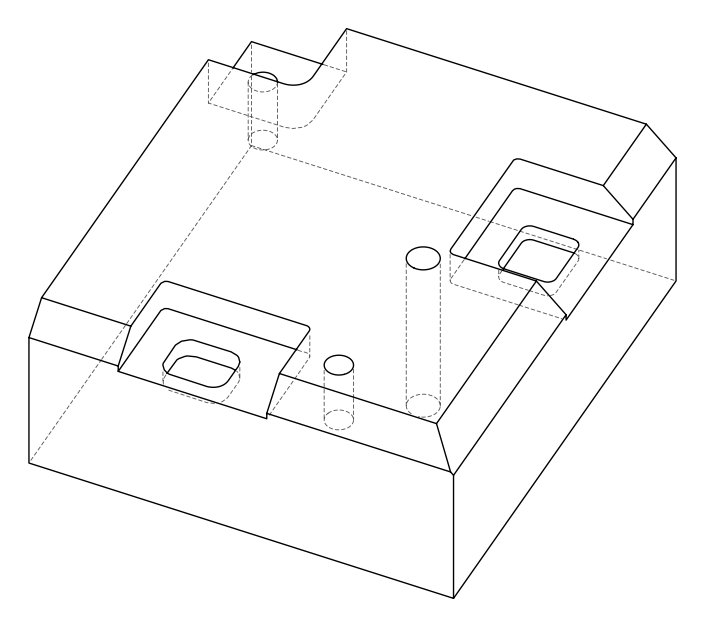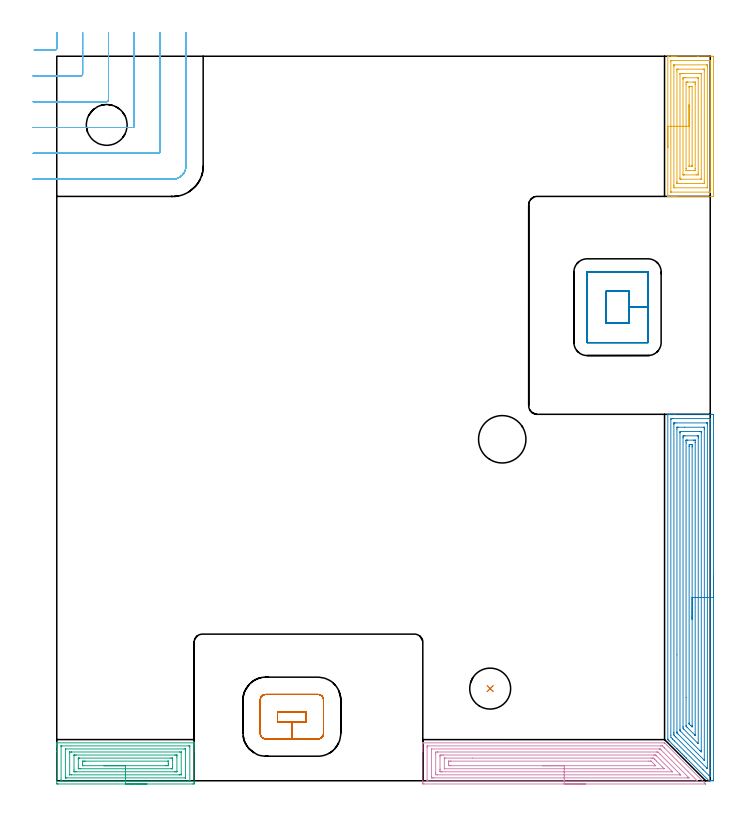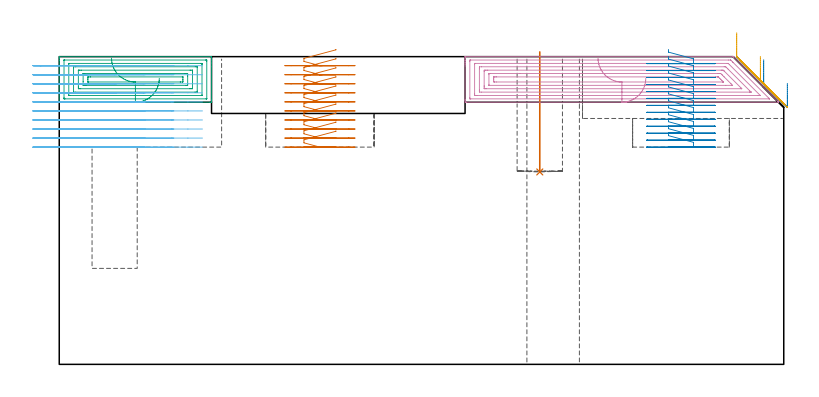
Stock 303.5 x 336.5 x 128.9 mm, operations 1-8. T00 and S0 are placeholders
(PLAN: 16 operations, 10 tool changes, 231.7 min)
(1 INDEXABLE_INSERT_DRILL_BLIND_HOLE_FROM_SOLID | STEP1POCKET | NXT0302_009 | 0.2 min | 13616 mm3)
(2 AREA_MILL | FG_CHAMFER_SURFACE | UGT0205_001 | 10.66 min | 39990 mm3)
(3 AREA_MILL_1 | FG_CHAMFER_SURFACE_1 | UGT0205_001 | 3.92 min | 13057 mm3)
(4 AREA_MILL_2 | FG_CHAMFER_SURFACE_2 | UGT0205_001 | 7.19 min | 23127 mm3)
(5 AREA_MILL_3 | FG_CHAMFER_SURFACE_3 | UGT0205_001 | 4.47 min | 16425 mm3)
(6 MILL_CORNER_NOTCH_RECTANGULAR | CORNER_NOTCH_RECTANGULAR | NXT0201_012 | Follow Part, ap 4, ae 75% | 10.83 min | 166176 mm3)
(7 MILL_RECTANGULAR_POCKET | POCKET_RECTANGULAR_STRAIGHT | NXT0201_012 | Follow Part, ap 4, ae 75% | 3.89 min | 59495 mm3)
(8 MILL_RECTANGULAR_POCKET_1 | POCKET_RECTANGULAR_STRAIGHT_1 | NXT0201_011 | Follow Part, ap 3, ae 75% | 5.99 min | 67729 mm3)
(9 MILL_SLOT | SLOT_PARTIAL_RECTANGULAR | NXT0201_008 | Follow Part, ap 1.5, ae 75% | 82.94 min | 131774 mm3)
(10 MILL_SLOT_1 | SLOT_PARTIAL_RECTANGULAR_1 | NXT0201_008 | Follow Part, ap 1.5, ae 75% | 99.26 min | 170928 mm3)
(11 MILL_BLIND_HOLE_FROM_SOLID_MATERIAL | STEP1POCKET_1 | NXT0201_012 | Spiral | 0.62 min | 14261 mm3)
(12 SPOT_DRILL | STEP1HOLE | NXT0321_9005460120000 | 0.05 min | 148 mm3)
(13 DRILL_BLIND_HOLE_INTO_CENTER | STEP1HOLE | NXT0301_029 | 0.04 min | 154 mm3)
(14 GUN_DRILL_THROUGH_HOLE | STEP1HOLE | UGT0307_001 | 0.58 min | 2355 mm3)
(15 SPADE_DRILL_TO_ENLARGE_THROUGH_HOLE | STEP1HOLE | UGT0306_004 | 0.54 min | 15739 mm3)
(16 DRILL_TO_ENLARGE_THROUGH_HOLE | STEP1HOLE | UGT0301_053 | 0.56 min | 30529 mm3)
(TOOL NXT0302_009 | Index. Insert Drill 19mm [880-D1900L25-05] | D19 PA176 FL95 Z2)
(TOOL UGT0205_001 | Chamfer Mill 20 x 3 x 45 deg. | D20 FL50 Z2)
(TOOL NXT0201_012 | ENDMILL 16mm [2P460-1600-NA 1630] | D16 FL38 Z6)
(TOOL NXT0201_011 | ENDMILL 12mm [2P460-1200-NA 1630] | D12 FL38 Z6)
(TOOL NXT0201_008 | ENDMILL 6mm [2P460-0600-NA 1630] | D6 FL26 Z6)
(TOOL NXT0321_9005460120000 | NC Spot Drill, 142deg, 12mm, Carbide, Uncoated | D12 PA142 FL30 Z2)
(TOOL NXT0301_029 | Carbide Drill 5.8mm [860.1-0580-017A1-MM 2214] | D5.8 PA140 FL28 Z2)
(TOOL UGT0307_001 | Gun Drill 5 mm | D5 PA130 FL24 Z1)
(TOOL UGT0306_004 | Spade Drill 13.5mm | D13.5 PA132 FL10 Z2)
(TOOL UGT0301_053 | Twist Drill 22 mm | D22 PA118 FL150 Z2)
(OP 1 INDEXABLE_INSERT_DRILL_BLIND_HOLE_FROM_SOLID)
G17 G21 G94 G90
T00 M6
G54
G17 G0 G90 X201.3 Y42.8 S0 M3
G43 Z138.9 H1
G94 G81 G98 Z80.6 F250. R130.9
G80
M5
M2
(OP 2 AREA_MILL)
G17 G21 G94 G90
T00 M6
G54
G17 G0 G90 X305. Y95.1 S1061 M3
G43 Z138.9 H0
Z117.7
G94 G1 Y95.062 Z116.829 F250.
Y94.948 Z115.964
Y94.759 Z115.112
Y94.497 Z114.28
Y94.163 Z113.474
Y93.76 Z112.7
Y93.292 Z111.964
Y92.76 Z111.272
Y92.171 Z110.629
Y91.528 Z110.04
Y90.836 Z109.509
Y90.1 Z109.04
Y89.326 Z108.637
Y88.52 Z108.303
Y87.688 Z108.041
Y86.836 Z107.852
Y85.972 Z107.738
Y85.1 Z107.7
Y0.394
X304.997 Y0.179 Z107.703
X304.991 Y0.003 Z107.705
X304.894 Y0. Z107.802
X304.542 Z108.153
X303.836 Z108.863
X303.484 Z109.216
X303.185 Z109.511
X302.995 Z109.701
X302.905 Y0.001 Z109.792
X302.896 Y0.003 Z109.801
X292.343 Y10.557 Z120.357
X292.195 Y10.703 Z120.502
X292.142 Y10.757 Z120.556
X291.495 Y11.405 Z121.205
X291.313 Y11.585 Z121.383
X290.653 Y12.247 Z122.047
X290.431 Y12.467 Z122.265
X289.8 Y13.1 Z122.9
X289.759 Y13.14 Z122.94
X289.549 Y13.349 Z123.147
X288.952 Y13.948 Z123.748
X288.865 Y14.034 Z123.834
X288.668 Y14.231 Z124.029
X288.104 Y14.796 Z124.595
X287.971 Y14.928 Z124.727
X287.786 Y15.113 Z124.91
X286.904 Y15.994 Z125.792
X284.395 Y18.504 Z128.302
X284.258 Y18.642 Z128.442
X283.913 Y18.986 Z128.785
X283.901 Y18.998 Z128.796
X283.806 Y19.098 Z128.892
X283.8 Y19.398 Z128.9
Y170.021
X283.803 Y170.192 Z128.888
X283.807 Y170.193 Z128.884
X284.166 Y170.2 Z128.533
X284.434 Z128.265
X285.14 Z127.555
X286.375 Z126.322
X286.904 Z125.791
X287.521 Z125.174
X303.925 Z108.773
X304.542 Y170.195 Z108.156
X304.992 Y170.19 Z107.706
X304.995 Y170.034 Z107.703
X304.999 Y169.574 Z107.701
X305. Y169.11 Z107.7
Y85.1
X303.586 Z109.114
X303.585 Y2.414 Z109.115
X303.58 Y2.051 Z109.12
X303.579 Y2.013 Z109.121
X303.555 Y2.009 Z109.145
X303.507 Y2.005 Z109.193
X303.446 Z109.254
X303.373 Y2.01 Z109.327
X303.237 Y2.125 Z109.463
X302.938 Y2.414 Z109.762
X300.142 Y5.207 Z112.558
X286.846 Y18.504 Z125.854
X286.022 Y19.33 Z126.678
X285.956 Y19.398 Z126.744
X285.221 Y20.209 Z127.479
X285.214 Y21.186 Z127.486
X285.215 Y167.71 Z127.485
Y167.786
X285.221 Y168.186 Z127.479
X285.618 Y168.196 Z127.082
X286.022 Y168.199 Z126.678
X286.496 Y168.2 Z126.204
X302.778 Y168.199 Z109.922
X303.255 Y168.197 Z109.445
X303.481 Y168.19 Z109.219
X303.579 Y168.163 Z109.121
X303.584 Y167.863 Z109.116
X303.585 Y167.786 Z109.115
X303.586 Y85.1 Z109.114
X302.171 Z110.529
Y5.711
X302.17 Y5.67 Z110.53
X302.168 Y5.648 Z110.532
Y5.647
X302.146 Y5.665 Z110.554
X301.981 Y5.82 Z110.719
X301.896 Y5.903 Z110.804
X301.81 Y5.989 Z110.89
X287.509 Y20.292 Z125.191
X286.904 Y20.908 Z125.796
X286.639 Y21.186 Z126.061
X286.634 Y21.459 Z126.066
X286.63 Y22.08 Z126.07
X286.629 Y22.358 Z126.071
Y165.383
X286.634 Y165.999 Z126.066
X286.635 Y166.137 Z126.065
X286.644 Y166.19 Z126.056
X286.709 Y166.196 Z125.991
X286.904 Y166.198 Z125.796
X287.587 Y166.2 Z125.113
X301.698 Z111.002
X301.896 Y166.198 Z110.804
X302.095 Y166.193 Z110.605
X302.15 Y166.19 Z110.55
X302.165 Y166.182 Z110.535
X302.167 Y166.165 Z110.533
X302.17 Y166.092 Z110.53
X302.171 Y165.999 Z110.529
Y165.72
Y85.1
X300.757 Z111.943
Y9.826
X300.756 Y9.565 Z111.944
X300.754 Y9.51 Z111.946
X300.752 Y9.505 Z111.948
X300.75 Y9.504 Z111.95
X300.739 Y9.512 Z111.961
X300.684 Y9.565 Z112.016
X288.668 Y21.581 Z124.032
X288.171 Y22.08 Z124.529
X288.099 Y22.156 Z124.601
X288.058 Y22.202 Z124.642
X288.05 Y22.24 Z124.65
X288.047 Y22.396 Z124.653
X288.044 Y22.712 Z124.656
X288.043 Y58.469 Z124.657
Y163.317
X288.045 Y163.948 Z124.655
X288.048 Y164.16 Z124.652
X288.05 Y164.189 Z124.65
X288.069 Y164.192 Z124.631
X288.123 Y164.196 Z124.577
X288.232 Y164.199 Z124.468
X288.668 Y164.2 Z124.032
X291.534 Z121.166
X300.569 Y164.199 Z112.131
X300.676 Y164.197 Z112.024
X300.729 Y164.193 Z111.971
X300.749 Y164.19 Z111.951
X300.751 Y164.175 Z111.949
X300.754 Y164.064 Z111.946
X300.757 Y163.578 Z111.943
Y163.317
Y85.1
X299.343 Z113.357
Y13.941
X299.342 Y13.847 Z113.358
X299.337 Y13.659 Z113.363
X299.327 Y13.383 Z113.373
X299.25 Y13.455 Z113.45
X298.664 Y14.034 Z114.036
X289.726 Y22.973 Z122.974
X289.549 Y23.154 Z123.151
X289.468 Y23.242 Z123.232
X289.46 Y23.586 Z123.24
X289.458 Y23.774 Z123.242
X289.457 Y161.623 Z123.243
X289.458 Y161.717 Z123.242
X289.463 Y161.904 Z123.237
X289.473 Y162.19 Z123.227
X289.549 Y162.194 Z123.151
X289.771 Y162.199 Z122.929
X298.59 Z114.11
X299.25 Y162.19 Z113.45
X299.336 Y162.177 Z113.364
X299.341 Y161.811 Z113.359
X299.343 Y161.623 Z113.357
Y85.1
X297.929 Z114.771
Y17.335
X297.928 Y17.294 Z114.772
X297.925 Y17.253 Z114.775
X297.922 Y17.238 Z114.778
X297.886 Y17.269 Z114.814
X297.538 Y17.61 Z115.162
X297.487 Y17.661 Z115.213
X291.281 Y23.867 Z121.419
X290.878 Y24.308 Z121.822
X290.874 Y24.761 Z121.826
X290.871 Y25.209 Z121.829
Y159.295
X290.874 Y159.741 Z121.826
X290.878 Y160.182 Z121.822
X291.313 Y160.193 Z121.387
X291.743 Y160.199 Z120.957
X297.487 Y160.2 Z115.213
X297.917 Y160.199 Z114.783
X297.924 Y160.193 Z114.776
X297.927 Y160.189 Z114.773
X297.929 Y159.741 Z114.771
Y159.293
Y85.1
X296.515 Z116.185
X296.514 Y21.277 Z116.186
X296.513 Y21.186 Z116.187
X296.51 Y21.106 Z116.19
X296.508 Y21.102 Z116.192
X296.502 Z116.198
X296.488 Y21.111 Z116.212
X296.473 Y21.125 Z116.227
X296.411 Y21.186 Z116.289
X292.836 Y24.761 Z119.864
X292.589 Y25.011 Z120.111
X292.421 Y25.184 Z120.279
X292.292 Y25.318 Z120.408
X292.29 Y25.364 Z120.41
X292.286 Y25.563 Z120.414
X292.285 Y38.693 Z120.415
Y156.968
X292.286 Y157.861 Z120.414
X292.288 Y157.953 Z120.412
X292.292 Y158.152 Z120.408
X292.304 Y158.19 Z120.396
X292.429 Y158.194 Z120.271
X292.591 Y158.198 Z120.109
X292.834 Y158.2 Z119.866
X293.077 Z119.623
X295.723 Z116.977
X296.362 Y158.199 Z116.338
X296.456 Y158.197 Z116.244
X296.484 Y158.194 Z116.216
X296.508 Y158.189 Z116.192
X296.51 Y158.147 Z116.19
X296.513 Y158.046 Z116.187
X296.514 Y157.953 Z116.186
X296.515 Y157.151 Z116.185
Y85.1
X295.1 Z117.6
Y25.655
X295.099 Y25.393 Z117.601
X295.096 Y25.129 Z117.604
X295.094 Y24.972 Z117.606
X294.992 Y25.066 Z117.708
X294.841 Y25.211 Z117.859
X294.392 Y25.655 Z118.308
X293.959 Y26.091 Z118.741
X293.733 Y26.323 Z118.967
X293.708 Y26.351 Z118.992
X293.705 Y26.392 Z118.995
X293.702 Y26.462 Z118.998
X293.7 Y26.549 Z119.
Y26.812
Y155.272
X293.701 Y155.533 Z118.999
X293.707 Y156.166 Z118.993
X293.928 Y156.197 Z118.772
X293.959 Y156.198 Z118.741
X294.809 Z117.891
X294.841 Y156.196 Z117.859
X295.093 Y156.166 Z117.607
X295.096 Y155.907 Z117.604
X295.1 Y155.272 Z117.6
Y155.009
Y85.1
Y84.228 Z117.638
Y83.364 Z117.751
Y82.512 Z117.94
Y81.68 Z118.203
Y80.874 Z118.536
Y80.1 Z118.939
Y79.364 Z119.408
Y78.672 Z119.939
Y78.029 Z120.529
Y77.44 Z121.172
Y76.908 Z121.864
Y76.44 Z122.6
Y76.037 Z123.373
Y75.703 Z124.179
Y75.441 Z125.011
Y75.252 Z125.863
Y75.138 Z126.728
Y75.1 Z127.6
G0 Z138.9
M5
M2
(OP 3 AREA_MILL_1)
G17 G21 G94 G90
T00 M6
G54
G17 G0 G90 X41.9 Y-1.5 S1061 M3
G43 Z138.9 H0
Z119.8
G94 G1 X41.862 Z118.928 F250.
X41.748 Z118.064
X41.559 Z117.212
X41.297 Z116.38
X40.963 Z115.574
X40.56 Z114.8
X40.092 Z114.064
X39.56 Z113.372
X38.971 Z112.729
X38.328 Z112.14
X37.636 Z111.608
X36.9 Z111.14
X36.126 Z110.737
X35.32 Z110.403
X34.488 Z110.141
X33.636 Z109.952
X32.772 Z109.838
X31.9 Z109.8
X0.622
X0.343 Y-1.497 Z109.802
X0.01 Y-1.492 Z109.806
X0. Y-1.154 Z110.143
Y13.681 Z124.977
Y16.09 Z127.385
Y16.791 Z128.09
Y17.116 Z128.415
X0.007 Y17.536 Z128.828
X0.01 Y17.597 Z128.889
X0.175 Y17.6 Z128.9
X63.625
X63.79 Y17.597 Z128.888
X63.796 Y17.557 Z128.849
X63.798 Y17.534 Z128.825
X63.8 Y17.116 Z128.415
Y16.791 Z128.09
Y16.09 Z127.385
Y14.846 Z126.143
Y13.41 Z124.705
Y-0.612 Z110.686
X63.799 Y-0.883 Z110.415
X63.794 Y-1.493 Z109.805
X63.79 Y-1.495 Z109.802
X63.178 Y-1.5 Z109.8
X31.9
Y-0.086 Z111.214
X2.41
X2.313 Y-0.085 Z111.215
X2.121 Y-0.081 Z111.219
X2.009 Y-0.077 Z111.223
X2.006 Y-0.048 Z111.252
X2.003 Y0.01 Z111.31
X2. Y0.42 Z111.72
Y16.09 Z127.39
X2.002 Y16.141 Z127.441
X2.005 Y16.166 Z127.466
X2.009 Y16.174 Z127.474
X2.027 Y16.179 Z127.479
X2.217 Y16.184 Z127.484
X2.314 Y16.185 Z127.485
X61.39 Y16.186 Z127.486
X61.487 Y16.185 Z127.485
X61.679 Y16.181 Z127.481
X61.791 Y16.177 Z127.477
X61.794 Y16.148 Z127.448
X61.797 Y16.09 Z127.39
X61.8 Y15.681 Z126.981
Y0.01 Z111.31
X61.798 Y-0.041 Z111.259
X61.795 Y-0.066 Z111.234
X61.792 Y-0.074 Z111.226
X61.773 Y-0.079 Z111.221
X61.583 Y-0.084 Z111.216
X61.486 Y-0.086 Z111.214
X31.9
Y1.328 Z112.628
X4.665 Y1.329 Z112.629
X4.197
X4.041 Y1.331 Z112.631
X4.016 Y1.334 Z112.634
X4.01 Y1.335 Z112.635
X4.007 Y1.364 Z112.664
X4.002 Y1.469 Z112.769
X4. Y1.994 Z113.294
X4.001 Y14.499 Z125.799
X4.006 Y14.696 Z125.996
X4.01 Y14.751 Z126.051
X4.015 Y14.766 Z126.066
X4.023 Y14.767 Z126.067
X4.08 Y14.77 Z126.07
X4.197 Y14.771 Z126.071
X59.135
X59.603 Y14.77 Z126.07
X59.759 Y14.768 Z126.068
X59.784 Y14.766 Z126.066
X59.79 Y14.764 Z126.064
X59.793 Y14.735 Z126.035
X59.798 Y14.631 Z125.931
X59.799 Y14.5 Z125.8
X59.8 Y14.303 Z125.603
X59.799 Y1.601 Z112.901
X59.794 Y1.404 Z112.704
X59.79 Y1.348 Z112.648
X59.785 Y1.334 Z112.634
X59.777 Y1.333 Z112.633
X59.72 Y1.33 Z112.63
X59.603 Y1.329 Z112.629
X31.9 Y1.328 Z112.628
Y2.743 Z114.043
X6.825
X6.033 Y2.748 Z114.048
X6.016 Y2.749 Z114.049
X6.01 Y2.763 Z114.063
X6.004 Y2.815 Z114.115
X6.001 Y2.923 Z114.223
X6. Y12.955 Z124.255
X6.001 Y13.174 Z124.474
X6.005 Y13.284 Z124.584
X6.01 Y13.337 Z124.637
X6.017 Y13.351 Z124.651
X6.041 Y13.353 Z124.653
X6.878 Y13.357 Z124.657
X6.93
X56.975
X57.767 Y13.352 Z124.652
X57.784 Y13.351 Z124.651
X57.79 Y13.337 Z124.637
X57.795 Y13.285 Z124.585
X57.799 Y13.177 Z124.477
X57.8 Y3.145 Z114.445
X57.799 Y2.926 Z114.226
X57.795 Y2.816 Z114.116
X57.79 Y2.763 Z114.063
X57.783 Y2.749 Z114.049
X57.759 Y2.747 Z114.047
X56.922 Y2.743 Z114.043
X56.87
X31.9
Y4.157 Z115.457
X8.985
X8.665 Y4.158 Z115.458
X8.087 Y4.162 Z115.462
X8.03 Y4.164 Z115.464
X8.01 Y4.177 Z115.477
X8.004 Y4.245 Z115.545
X8.002 Y4.477 Z115.777
X8. Y5.142 Z116.442
X8.001 Y11.789 Z123.089
X8.003 Y11.872 Z123.172
X8.006 Y11.913 Z123.213
X8.009 Y11.93 Z123.23
X8.027 Y11.936 Z123.236
X8.348 Y11.94 Z123.24
X8.665 Y11.942 Z123.242
X9.239 Y11.943 Z123.243
X54.815
X55.135 Y11.942 Z123.242
X55.713 Y11.938 Z123.238
X55.77 Y11.936 Z123.236
X55.79 Y11.923 Z123.223
X55.796 Y11.855 Z123.155
X55.798 Y11.623 Z122.923
X55.8 Y10.958 Z122.258
X55.799 Y4.311 Z115.611
X55.797 Y4.228 Z115.528
X55.794 Y4.187 Z115.487
X55.791 Y4.17 Z115.47
X55.773 Y4.164 Z115.464
X55.452 Y4.16 Z115.46
X55.135 Y4.158 Z115.458
X54.561 Y4.157 Z115.457
X31.9
Y5.571 Z116.871
X11.145
X10.452 Y5.572 Z116.872
X10.249 Y5.574 Z116.874
X10.08 Y5.578 Z116.878
X10.01 Y5.584 Z116.884
X10.007 Y5.625 Z116.925
X10.002 Y5.821 Z117.121
X10. Y7.157 Z118.457
Y9.837 Z121.137
Y10.288 Z121.588
X10.003 Y10.439 Z121.739
X10.006 Y10.494 Z121.794
X10.01 Y10.52 Z121.82
X10.022 Y10.522 Z121.822
X10.106 Y10.525 Z121.825
X10.452 Y10.528 Z121.828
X10.654 Y10.529 Z121.829
X52.655
X53.348 Y10.528 Z121.828
X53.551 Y10.526 Z121.826
X53.72 Y10.522 Z121.822
X53.79 Y10.516 Z121.816
X53.793 Y10.475 Z121.775
X53.798 Y10.279 Z121.579
X53.8 Y9.837 Z121.137
Y9.384 Z120.684
Y6.263 Z117.563
Y5.812 Z117.112
X53.797 Y5.661 Z116.961
X53.794 Y5.606 Z116.906
X53.79 Y5.58 Z116.88
X53.778 Y5.578 Z116.878
X53.694 Y5.575 Z116.875
X53.348 Y5.572 Z116.872
X53.146 Y5.571 Z116.871
X31.9
Y6.985 Z118.285
X12.24 Y6.986 Z118.286
X12.069 Y6.989 Z118.289
X12.022 Y6.992 Z118.292
X12.009 Y6.997 Z118.297
X12.006 Y7.014 Z118.314
X12.002 Y7.077 Z118.377
X12. Y8.05 Z119.35
Y8.289 Z119.589
X12.007 Y8.943 Z120.243
X12.01 Y9.062 Z120.362
X12.02 Y9.108 Z120.408
X12.072 Y9.111 Z120.411
X12.24 Y9.113 Z120.413
X12.962 Y9.115 Z120.415
X13.133
X51.56 Y9.114 Z120.414
X51.731 Y9.111 Z120.411
X51.778 Y9.108 Z120.408
X51.791 Y9.103 Z120.403
X51.794 Y9.086 Z120.386
X51.798 Y9.023 Z120.323
X51.8 Y8.05 Z119.35
Y7.811 Z119.111
X51.793 Y7.157 Z118.457
X51.79 Y7.038 Z118.338
X51.78 Y6.992 Z118.292
X51.728 Y6.989 Z118.289
X51.56 Y6.987 Z118.287
X50.838 Y6.985 Z118.285
X50.667
X31.9
X31.028 Z118.323
X30.164 Z118.437
X29.312 Z118.626
X28.48 Z118.888
X27.674 Z119.222
X26.9 Z119.625
X26.164 Z120.094
X25.472 Z120.625
X24.829 Z121.214
X24.24 Z121.857
X23.708 Z122.55
X23.24 Z123.285
X22.837 Z124.059
X22.503 Z124.865
X22.241 Z125.697
X22.052 Z126.549
X21.938 Z127.414
X21.9 Z128.285
G0 Z138.9
M5
M2
(OP 4 AREA_MILL_2)
G17 G21 G94 G90
T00 M6
G54
G17 G0 G90 X245.7 Y-1.5 S1061 M3
G43 Z138.9 H0
Z119.8
G94 G1 X245.662 Z118.928 F250.
X245.548 Z118.064
X245.359 Z117.212
X245.097 Z116.38
X244.763 Z115.574
X244.36 Z114.8
X243.892 Z114.064
X243.36 Z113.372
X242.771 Z112.729
X242.128 Z112.14
X241.436 Z111.608
X240.7 Z111.14
X239.926 Z110.737
X239.12 Z110.403
X238.288 Z110.141
X237.436 Z109.952
X236.572 Z109.838
X235.7 Z109.8
X170.597 Y-1.499 Z109.801
X170.007 Y-1.491 Z109.806
X170.003 Y-1.477 Z109.82
X170.001 Y-0.883 Z110.414
X170. Y-0.285 Z111.012
Y13.705 Z125.
Y14.303 Z125.597
Y14.894 Z126.191
Y15.196 Z126.493
Y15.788 Z127.084
Y16.09 Z127.385
Y16.693 Z127.993
Y17.183 Z128.482
X170.001 Y17.543 Z128.834
X170.002 Y17.557 Z128.848
X170.01 Y17.597 Z128.888
X170.151 Y17.6 Z128.9
X282.075
X282.294 Y17.598 Z128.887
X282.44 Y17.46 Z128.76
X301.101 Y-1.2 Z110.099
X301.231 Y-1.33 Z109.967
X301.398 Y-1.497 Z109.801
Y-1.498 Z109.799
X301.328 Y-1.5 Z109.8
X235.7
Y-0.086 Z111.214
X172.38 Y-0.085 Z111.215
X172.284 Y-0.084 Z111.216
X172.093 Y-0.079 Z111.221
X172.009 Y-0.071 Z111.229
X172.006 Y-0.044 Z111.256
X172.004 Y0.01 Z111.31
X172. Y0.391 Z111.691
X172.001 Y15.576 Z126.876
X172.008 Y16.09 Z127.39
X172.01 Y16.178 Z127.478
X172.189 Y16.183 Z127.483
X172.285 Y16.185 Z127.485
X280.291
X281.091 Y16.182 Z127.482
X281.183 Y16.179 Z127.479
X281.267 Y16.172 Z127.472
X281.352 Y16.09 Z127.39
X282.075 Y15.375 Z126.675
X282.254 Y15.196 Z126.496
X297.236 Y0.214 Z111.514
X297.436 Y0.01 Z111.31
X297.502 Y-0.06 Z111.24
X297.516 Y-0.077 Z111.223
X297.491 Y-0.08 Z111.22
X297.428 Y-0.083 Z111.217
X297.332 Y-0.085 Z111.215
X235.7 Y-0.086 Z111.214
Y1.328 Z112.628
X175.056 Y1.329 Z112.629
X174.63 Y1.33 Z112.63
X174.164 Y1.333 Z112.633
X174.018 Y1.335 Z112.635
X174.007 Y1.633 Z112.933
X174.002 Y1.797 Z113.097
X174. Y1.961 Z113.261
Y14.467 Z125.767
X174.004 Y14.631 Z125.931
X174.009 Y14.74 Z126.04
X174.013 Y14.766 Z126.066
X174.02 Y14.767 Z126.067
X174.047 Y14.769 Z126.069
X174.164 Y14.771 Z126.071
X279.825
X280.057 Y14.768 Z126.068
X280.173 Y14.764 Z126.064
X280.228 Y14.761 Z126.061
X280.291 Y14.704 Z126.004
X280.697 Y14.303 Z125.603
X293.669 Y1.332 Z112.632
Y1.33 Z112.63
X293.244 Y1.329 Z112.629
X292.777 Y1.328 Z112.628
X235.7
Y2.743 Z114.043
X176.787
X176.01 Y2.75 Z114.05
X176. Y3.531 Z114.831
Y3.584 Z114.884
X176.001 Y12.516 Z123.816
X176.007 Y13.35 Z124.65
X176.839 Y13.357 Z124.657
X176.892
X278.56
X278.98 Y13.353 Z124.653
X279.185 Y13.35 Z124.65
X279.4 Y13.145 Z124.445
X280.034 Y12.516 Z123.816
X280.291 Y12.26 Z123.56
X289.21 Y3.342 Z114.642
X289.703 Y2.846 Z114.146
X289.752 Y2.795 Z114.095
X289.784 Y2.757 Z114.057
X289.788 Y2.749 Z114.049
X289.778 Y2.748 Z114.048
X289.589 Y2.745 Z114.045
X289.21 Y2.743 Z114.043
X289.157
X235.7
Y4.157 Z115.457
X178.942
X178.623 Y4.158 Z115.458
X178.046 Y4.162 Z115.462
X178.021 Y4.164 Z115.464
X178.009 Y4.199 Z115.499
X178.004 Y4.477 Z115.777
X178. Y5.101 Z116.401
Y5.37 Z116.67
X178.001 Y11.353 Z122.653
X178.005 Y11.623 Z122.923
X178.01 Y11.928 Z123.228
X178.311 Y11.936 Z123.236
X178.623 Y11.94 Z123.24
X179.196 Y11.943 Z123.243
X179.515
X277.297
X277.616 Y11.942 Z123.242
X277.935 Y11.939 Z123.239
X278.143 Y11.936 Z123.236
X278.255 Y11.835 Z123.135
X278.478 Y11.623 Z122.923
X278.508 Y11.594 Z122.894
X285.642 Y4.46 Z115.76
X285.838 Y4.256 Z115.556
X285.926 Y4.164 Z115.464
X285.884 Y4.161 Z115.461
X285.829 Y4.159 Z115.459
X285.642 Y4.158 Z115.458
X235.7 Y4.157 Z115.457
Y5.571 Z116.871
X180.206 Y5.572 Z116.872
X180.055 Y5.574 Z116.874
X180.019 Y5.577 Z116.877
X180.01 Y5.579 Z116.879
X180.006 Y5.589 Z116.889
X180.003 Y5.621 Z116.921
X180. Y5.777 Z117.077
Y10.244 Z121.544
X180.003 Y10.38 Z121.68
X180.007 Y10.488 Z121.788
X180.01 Y10.518 Z121.818
X180.021 Y10.522 Z121.822
X180.062 Y10.524 Z121.824
X180.407 Y10.528 Z121.828
X193.004 Y10.529 Z121.829
X276.033
X276.724 Y10.527 Z121.827
X276.928 Y10.526 Z121.826
X277.092 Y10.522 Z121.822
X277.408 Y10.232 Z121.532
X277.616 Y10.034 Z121.334
X277.815 Y9.837 Z121.137
X278.508 Y9.145 Z120.445
X281.389 Y6.263 Z117.563
X282.075 Y5.577 Z116.877
Y5.574 Z116.874
X281.873 Y5.572 Z116.872
X279.199 Y5.571 Z116.871
X235.7
Y6.985 Z118.285
X183.082
X182.36 Y6.987 Z118.287
X182.19 Y6.989 Z118.289
X182.029 Y6.992 Z118.292
X182.01 Y7.157 Z118.457
X182.004 Y7.344 Z118.644
X182. Y8.05 Z119.35
Y8.241 Z119.541
X182.001 Y8.943 Z120.243
X182.003 Y9.039 Z120.339
X182.006 Y9.086 Z120.386
X182.01 Y9.105 Z120.405
X182.025 Y9.109 Z120.409
X182.19 Y9.111 Z120.411
X182.911 Y9.114 Z120.414
X183.082 Y9.115 Z120.415
X274.94
X275.662 Y9.113 Z120.413
X275.832 Y9.111 Z120.411
X276.002 Y9.108 Z120.408
X276.094 Y9.097 Z120.397
X276.148 Y9.047 Z120.347
X276.256 Y8.943 Z120.243
X276.724 Y8.479 Z119.779
X277.153 Y8.05 Z119.35
X277.616 Y7.587 Z118.887
X278.042 Y7.157 Z118.457
X278.183 Y7.01 Z118.31
X278.197 Y6.994 Z118.294
X278.163 Y6.991 Z118.291
X278.072 Y6.988 Z118.288
X277.958 Y6.986 Z118.286
X277.787 Y6.985 Z118.285
X235.7
X234.828 Z118.323
X233.964 Z118.437
X233.112 Z118.626
X232.28 Z118.888
X231.474 Z119.222
X230.7 Z119.625
X229.964 Z120.094
X229.272 Z120.625
X228.629 Z121.214
X228.04 Z121.857
X227.509 Z122.55
X227.04 Z123.285
X226.637 Z124.059
X226.303 Z124.865
X226.041 Z125.697
X225.852 Z126.549
X225.738 Z127.414
X225.7 Z128.285
G0 Z138.9
M5
M2
(OP 5 AREA_MILL_3)
G17 G21 G94 G90
T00 M6
G54
G17 G0 G90 X283.8 Y293.95 S1061 M3
G43 Z138.9 H0
G94 G1 Y293.988 Z138.028 F250.
Y294.102 Z137.164
Y294.291 Z136.312
Y294.553 Z135.48
Y294.887 Z134.674
Y295.29 Z133.9
Y295.759 Z133.164
Y296.29 Z132.472
Y296.879 Z131.829
Y297.522 Z131.24
Y298.214 Z130.708
Y298.95 Z130.24
Y299.724 Z129.837
Y300.53 Z129.503
Y301.362 Z129.241
Y302.214 Z129.052
Y303.078 Z128.938
Y303.95 Z128.9
Y336.39
X283.806 Y336.49 Z128.892
X284.025 Y336.5 Z128.673
X285.587 Z127.112
X286.022 Z126.675
X286.239 Z126.458
X286.904 Z125.793
X287.121 Z125.576
X287.786 Z124.908
X297.762 Z114.935
X303.993 Z108.704
X304.542 Y336.496 Z108.155
X304.991 Y336.491 Z107.705
X304.994 Y336.402 Z107.703
X304.999 Y335.946 Z107.701
X305. Y335.485 Z107.7
Y271.954
X304.995 Y271.522 Z107.703
X304.991 Y271.41 Z107.705
X304.874 Y271.4 Z107.822
X288.335 Z124.359
X287.786 Z124.908
X287.121 Z125.576
X286.904 Z125.793
X286.239 Z126.458
X286.022 Z126.675
X285.587 Z127.112
X284.693 Z128.006
X284.024 Y271.401 Z128.674
X283.806 Y271.41 Z128.892
X283.8 Y271.51 Z128.9
Y303.95
X285.214 Z127.486
Y334.168
X285.216 Y334.372 Z127.484
X285.219 Y334.472 Z127.481
X285.22 Y334.489 Z127.48
X285.27 Y334.494 Z127.43
X285.364 Y334.497 Z127.336
X285.693 Y334.5 Z127.007
X286.022 Z126.678
X303.332 Y334.499 Z109.368
X303.496 Y334.495 Z109.204
X303.564 Y334.49 Z109.136
X303.579 Y334.482 Z109.121
X303.582 Y334.453 Z109.118
X303.584 Y334.384 Z109.116
X303.586 Y334.244 Z109.114
Y334.168
Y273.732
X303.584 Y273.528 Z109.116
X303.581 Y273.428 Z109.119
X303.58 Y273.411 Z109.12
X303.53 Y273.406 Z109.17
X303.436 Y273.403 Z109.264
X303.107 Y273.4 Z109.593
X302.778 Z109.922
X285.468 Y273.401 Z127.232
X285.304 Y273.405 Z127.396
X285.236 Y273.41 Z127.464
X285.221 Y273.418 Z127.479
X285.218 Y273.447 Z127.482
X285.216 Y273.516 Z127.484
X285.214 Y273.657 Z127.486
Y273.732
Y303.95
X286.628 Z126.072
X286.629 Y331.779 Z126.071
X286.631 Y332.391 Z126.069
X286.633 Y332.459 Z126.067
X286.635 Y332.485 Z126.065
X286.688 Y332.491 Z126.012
X286.797 Y332.499 Z125.903
X301.789 Z110.911
X301.896 Y332.497 Z110.804
X302.004 Y332.49 Z110.696
X302.165 Y332.474 Z110.535
X302.167 Y332.391 Z110.533
X302.17 Y332.115 Z110.53
X302.171 Y331.502 Z110.529
X302.172 Y331.225 Z110.528
X302.171 Y276.121 Z110.529
X302.169 Y275.509 Z110.531
X302.167 Y275.441 Z110.533
X302.165 Y275.415 Z110.535
X302.112 Y275.409 Z110.588
X302.003 Y275.401 Z110.697
X287.012 Y275.4 Z125.688
X286.904 Y275.403 Z125.796
X286.796 Y275.41 Z125.904
X286.635 Y275.426 Z126.065
X286.633 Y275.509 Z126.067
X286.63 Y275.785 Z126.07
X286.629 Y276.398 Z126.071
X286.628 Y276.675 Z126.072
Y303.95
X288.043 Z124.657
Y329.725
X288.045 Y330.352 Z124.655
X288.047 Y330.444 Z124.653
X288.049 Y330.49 Z124.651
X288.091 Y330.492 Z124.609
X288.283 Y330.496 Z124.417
X288.668 Y330.5 Z124.032
X288.78 Z123.92
X300.245 Z112.455
X300.551 Y330.499 Z112.149
X300.704 Y330.495 Z111.996
X300.741 Y330.491 Z111.959
X300.751 Y330.487 Z111.949
X300.753 Y330.477 Z111.947
X300.755 Y330.427 Z111.945
X300.757 Y329.984 Z111.943
Y329.725
Y278.175
X300.755 Y277.548 Z111.945
X300.753 Y277.456 Z111.947
X300.751 Y277.41 Z111.949
X300.709 Y277.408 Z111.991
X300.517 Y277.404 Z112.183
X300.132 Y277.4 Z112.568
X300.02 Z112.68
X288.555 Z124.145
X288.249 Y277.401 Z124.451
X288.096 Y277.405 Z124.604
X288.058 Y277.409 Z124.642
X288.049 Y277.413 Z124.651
X288.047 Y277.423 Z124.653
X288.045 Y277.473 Z124.655
X288.043 Y277.916 Z124.657
Y278.175
Y303.95
X289.457 Z123.243
Y328.134
X289.46 Y328.32 Z123.24
X289.464 Y328.443 Z123.236
X289.47 Y328.491 Z123.23
X289.482 Y328.494 Z123.218
X289.549 Y328.497 Z123.151
X289.883 Y328.5 Z122.817
X298.703 Y328.499 Z113.997
X299.251 Y328.493 Z113.449
X299.322 Y328.49 Z113.378
X299.336 Y328.226 Z113.364
X299.341 Y328.04 Z113.359
X299.343 Y327.947 Z113.357
Y279.766
X299.34 Y279.58 Z113.36
X299.336 Y279.457 Z113.364
X299.33 Y279.409 Z113.37
X299.318 Y279.406 Z113.382
X299.251 Y279.403 Z113.449
X298.917 Y279.4 Z113.783
X290.097 Y279.401 Z122.603
X289.549 Y279.407 Z123.151
X289.478 Y279.41 Z123.222
X289.464 Y279.674 Z123.236
X289.459 Y279.86 Z123.241
X289.457 Y279.953 Z123.243
Y303.95
X290.871 Z121.829
X290.872 Y325.726 Z121.828
X290.875 Y326.169 Z121.825
X290.878 Y326.392 Z121.822
X290.883 Y326.49 Z121.817
X290.989 Y326.496 Z121.711
X291.313 Y326.498 Z121.387
X291.867 Y326.5 Z120.833
X297.487 Y326.499 Z115.213
X297.815 Y326.494 Z114.885
X297.907 Y326.49 Z114.793
X297.923 Y326.486 Z114.777
X297.925 Y326.473 Z114.775
X297.927 Y326.437 Z114.773
X297.928 Y326.318 Z114.772
X297.929 Y326.169 Z114.771
X297.928 Y282.174 Z114.772
X297.925 Y281.731 Z114.775
X297.922 Y281.508 Z114.778
X297.917 Y281.41 Z114.783
X297.811 Y281.404 Z114.889
X297.487 Y281.402 Z115.213
X296.933 Y281.4 Z115.767
X291.641 Z121.059
X291.313 Y281.401 Z121.387
X290.985 Y281.406 Z121.715
X290.893 Y281.41 Z121.807
X290.877 Y281.414 Z121.823
X290.875 Y281.427 Z121.825
X290.873 Y281.463 Z121.827
X290.872 Y281.582 Z121.828
X290.871 Y281.731 Z121.829
Y303.95
X292.285 Z120.415
Y323.503
X292.287 Y324.299 Z120.413
X292.289 Y324.392 Z120.411
X292.292 Y324.482 Z120.408
X292.648 Y324.493 Z120.052
X292.863 Y324.498 Z119.837
X292.97 Y324.5 Z119.73
X293.077 Z119.623
X295.723 Z116.977
X296.499 Y324.498 Z116.201
X296.504 Y324.494 Z116.196
X296.509 Y324.489 Z116.191
X296.511 Y324.392 Z116.189
X296.515 Y323.594 Z116.185
Y323.503
Y284.397
X296.513 Y283.601 Z116.187
X296.511 Y283.508 Z116.189
X296.508 Y283.418 Z116.192
X296.152 Y283.407 Z116.548
X295.937 Y283.402 Z116.763
X295.83 Y283.4 Z116.87
X295.723 Z116.977
X294.066 Z118.634
X293.077 Z119.623
X292.301 Y283.402 Z120.399
X292.296 Y283.406 Z120.404
X292.291 Y283.411 Z120.409
X292.289 Y283.508 Z120.411
X292.285 Y284.306 Z120.415
Y284.397
Y303.95
X293.7 Z119.
Y321.987
X293.702 Y322.249 Z118.998
X293.704 Y322.423 Z118.996
X293.706 Y322.48 Z118.994
X293.721 Y322.49 Z118.979
X293.767 Y322.493 Z118.933
X293.959 Y322.498 Z118.741
X294.073 Y322.5 Z118.627
X294.841 Z117.859
X294.955 Z117.745
X295.041 Y322.496 Z117.659
X295.083 Y322.491 Z117.617
X295.094 Y322.487 Z117.606
X295.096 Y322.479 Z117.604
X295.099 Y322.446 Z117.601
X295.1 Y322.353 Z117.6
Y285.913
X295.098 Y285.651 Z117.602
X295.096 Y285.477 Z117.604
X295.094 Y285.42 Z117.606
X295.079 Y285.41 Z117.621
X295.033 Y285.407 Z117.667
X294.841 Y285.402 Z117.859
X294.727 Y285.4 Z117.973
X293.959 Z118.741
X293.845 Z118.855
X293.759 Y285.404 Z118.941
X293.717 Y285.409 Z118.983
X293.706 Y285.413 Z118.994
X293.704 Y285.421 Z118.996
X293.701 Y285.454 Z118.999
X293.7 Y285.547 Z119.
Y303.95
Y304.822 Z119.039
Y305.687 Z119.152
Y306.538 Z119.341
Y307.37 Z119.604
Y308.176 Z119.937
Y308.95 Z120.34
Y309.686 Z120.809
Y310.378 Z121.34
Y311.021 Z121.929
Y311.61 Z122.573
Y312.142 Z123.265
Y312.61 Z124.
Y313.013 Z124.774
Y313.347 Z125.58
Y313.609 Z126.412
Y313.798 Z127.264
Y313.912 Z128.129
Y313.95 Z129.
G0 Z138.9
M5
M2
(OP 6 MILL_CORNER_NOTCH_RECTANGULAR)
G17 G21 G94 G90
T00 M6
G54
G17 G0 G90 X-10.456 Y339.4 S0 M3
G43 Z138.9 H1
Z125.11
G94 G1 X-7.456 F250.
X-0.795 F500.
G3 X0. Y340.195 R0.8
G1 Y344.5
Y347.5 F250.
G0 Z138.9
X-11. Y327.4
Z125.11
G1 X-8.
X11.205 F500.
G3 X12. Y328.195 R0.8
G1 Y344.5
Y347.5 F250.
G0 Z138.9
X-11. Y315.4
Z125.11
G1 X-8.
X23.204 F500.
G3 X24. Y316.196 R0.8
G1 Y344.5
Y347.5 F250.
G0 Z138.9
X-11. Y303.4
Z125.11
G1 X-8.
X35.204 F500.
G3 X36. Y304.196 R0.8
G1 Y344.5
Y347.5 F250.
G0 Z138.9
X-11. Y291.4
Z125.11
G1 X-8.
X47.204 F500.
G3 X48. Y292.196 R0.8
G1 Y344.5
Y347.5 F250.
G0 Z138.9
X-11. Y279.4
Z125.11
G1 X-8.
X53.9 F500.
G3 X60. Y285.5 R6.1
G1 Y344.5
Y347.5 F250.
G0 Z138.9
X-10.456 Y339.4
Z121.32
G1 X-7.456
X-0.795 F500.
G3 X0. Y340.195 R0.8
G1 Y344.5
Y347.5 F250.
G0 Z138.9
X-11. Y327.4
Z121.32
G1 X-8.
X11.205 F500.
G3 X12. Y328.195 R0.8
G1 Y344.5
Y347.5 F250.
G0 Z138.9
X-11. Y315.4
Z121.32
G1 X-8.
X23.204 F500.
G3 X24. Y316.196 R0.8
G1 Y344.5
Y347.5 F250.
G0 Z138.9
X-11. Y303.4
Z121.32
G1 X-8.
X35.204 F500.
G3 X36. Y304.196 R0.8
G1 Y344.5
Y347.5 F250.
G0 Z138.9
X-11. Y291.4
Z121.32
G1 X-8.
X47.204 F500.
G3 X48. Y292.196 R0.8
G1 Y344.5
Y347.5 F250.
G0 Z138.9
X-11. Y279.4
Z121.32
G1 X-8.
X53.9 F500.
G3 X60. Y285.5 R6.1
G1 Y344.5
Y347.5 F250.
G0 Z138.9
X-10.456 Y339.4
Z117.53
G1 X-7.456
X-0.795 F500.
G3 X0. Y340.195 R0.8
G1 Y344.5
Y347.5 F250.
G0 Z138.9
X-11. Y327.4
Z117.53
G1 X-8.
X11.205 F500.
G3 X12. Y328.195 R0.8
G1 Y344.5
Y347.5 F250.
G0 Z138.9
X-11. Y315.4
Z117.53
G1 X-8.
X23.204 F500.
G3 X24. Y316.196 R0.8
G1 Y344.5
Y347.5 F250.
G0 Z138.9
X-11. Y303.4
Z117.53
G1 X-8.
X35.204 F500.
G3 X36. Y304.196 R0.8
G1 Y344.5
Y347.5 F250.
G0 Z138.9
X-11. Y291.4
Z117.53
G1 X-8.
X47.204 F500.
G3 X48. Y292.196 R0.8
G1 Y344.5
Y347.5 F250.
G0 Z138.9
X-11. Y279.4
Z117.53
G1 X-8.
X53.9 F500.
G3 X60. Y285.5 R6.1
G1 Y344.5
Y347.5 F250.
G0 Z138.9
X-10.456 Y339.4
Z113.74
G1 X-7.456
X-0.795 F500.
G3 X0. Y340.195 R0.8
G1 Y344.5
Y347.5 F250.
G0 Z138.9
X-11. Y327.4
Z113.74
G1 X-8.
X11.205 F500.
G3 X12. Y328.195 R0.8
G1 Y344.5
Y347.5 F250.
G0 Z138.9
X-11. Y315.4
Z113.74
G1 X-8.
X23.204 F500.
G3 X24. Y316.196 R0.8
G1 Y344.5
Y347.5 F250.
G0 Z138.9
X-11. Y303.4
Z113.74
G1 X-8.
X35.204 F500.
G3 X36. Y304.196 R0.8
G1 Y344.5
Y347.5 F250.
G0 Z138.9
X-11. Y291.4
Z113.74
G1 X-8.
X47.204 F500.
G3 X48. Y292.196 R0.8
G1 Y344.5
Y347.5 F250.
G0 Z138.9
X-11. Y279.4
Z113.74
G1 X-8.
X53.9 F500.
G3 X60. Y285.5 R6.1
G1 Y344.5
Y347.5 F250.
G0 Z138.9
X-10.456 Y339.4
Z109.95
G1 X-7.456
X-0.795 F500.
G3 X0. Y340.195 R0.8
G1 Y344.5
Y347.5 F250.
G0 Z138.9
X-11. Y327.4
Z109.95
G1 X-8.
X11.205 F500.
G3 X12. Y328.195 R0.8
G1 Y344.5
Y347.5 F250.
G0 Z138.9
X-11. Y315.4
Z109.95
G1 X-8.
X23.204 F500.
G3 X24. Y316.196 R0.8
G1 Y344.5
Y347.5 F250.
G0 Z138.9
X-11. Y303.4
Z109.95
G1 X-8.
X35.204 F500.
G3 X36. Y304.196 R0.8
G1 Y344.5
Y347.5 F250.
G0 Z138.9
X-11. Y291.4
Z109.95
G1 X-8.
X47.204 F500.
G3 X48. Y292.196 R0.8
G1 Y344.5
Y347.5 F250.
G0 Z138.9
X-11. Y279.4
Z109.95
G1 X-8.
X53.9 F500.
G3 X60. Y285.5 R6.1
G1 Y344.5
Y347.5 F250.
G0 Z138.9
X-10.456 Y339.4
Z106.16
G1 X-7.456
X-0.795 F500.
G3 X0. Y340.195 R0.8
G1 Y344.5
Y347.5 F250.
G0 Z138.9
X-11. Y327.4
Z106.16
G1 X-8.
X11.205 F500.
G3 X12. Y328.195 R0.8
G1 Y344.5
Y347.5 F250.
G0 Z138.9
X-11. Y315.4
Z106.16
G1 X-8.
X23.204 F500.
G3 X24. Y316.196 R0.8
G1 Y344.5
Y347.5 F250.
G0 Z138.9
X-11. Y303.4
Z106.16
G1 X-8.
X35.204 F500.
G3 X36. Y304.196 R0.8
G1 Y344.5
Y347.5 F250.
G0 Z138.9
X-11. Y291.4
Z106.16
G1 X-8.
X47.204 F500.
G3 X48. Y292.196 R0.8
G1 Y344.5
Y347.5 F250.
G0 Z138.9
X-11. Y279.4
Z106.16
G1 X-8.
X53.9 F500.
G3 X60. Y285.5 R6.1
G1 Y344.5
Y347.5 F250.
G0 Z138.9
X-10.456 Y339.4
Z102.37
G1 X-7.456
X-0.795 F500.
G3 X0. Y340.195 R0.8
G1 Y344.5
Y347.5 F250.
G0 Z138.9
X-11. Y327.4
Z102.37
G1 X-8.
X11.205 F500.
G3 X12. Y328.195 R0.8
G1 Y344.5
Y347.5 F250.
G0 Z138.9
X-11. Y315.4
Z102.37
G1 X-8.
X23.204 F500.
G3 X24. Y316.196 R0.8
G1 Y344.5
Y347.5 F250.
G0 Z138.9
X-11. Y303.4
Z102.37
G1 X-8.
X35.204 F500.
G3 X36. Y304.196 R0.8
G1 Y344.5
Y347.5 F250.
G0 Z138.9
X-11. Y291.4
Z102.37
G1 X-8.
X47.204 F500.
G3 X48. Y292.196 R0.8
G1 Y344.5
Y347.5 F250.
G0 Z138.9
X-11. Y279.4
Z102.37
G1 X-8.
X53.9 F500.
G3 X60. Y285.5 R6.1
G1 Y344.5
Y347.5 F250.
G0 Z138.9
X-10.456 Y339.4
Z98.58
G1 X-7.456
X-0.795 F500.
G3 X0. Y340.195 R0.8
G1 Y344.5
Y347.5 F250.
G0 Z138.9
X-11. Y327.4
Z98.58
G1 X-8.
X11.205 F500.
G3 X12. Y328.195 R0.8
G1 Y344.5
Y347.5 F250.
G0 Z138.9
X-11. Y315.4
Z98.58
G1 X-8.
X23.204 F500.
G3 X24. Y316.196 R0.8
G1 Y344.5
Y347.5 F250.
G0 Z138.9
X-11. Y303.4
Z98.58
G1 X-8.
X35.204 F500.
G3 X36. Y304.196 R0.8
G1 Y344.5
Y347.5 F250.
G0 Z138.9
X-11. Y291.4
Z98.58
G1 X-8.
X47.204 F500.
G3 X48. Y292.196 R0.8
G1 Y344.5
Y347.5 F250.
G0 Z138.9
X-11. Y279.4
Z98.58
G1 X-8.
X53.9 F500.
G3 X60. Y285.5 R6.1
G1 Y344.5
Y347.5 F250.
G0 Z138.9
X-10.456 Y339.4
Z94.79
G1 X-7.456
X-0.795 F500.
G3 X0. Y340.195 R0.8
G1 Y344.5
Y347.5 F250.
G0 Z138.9
X-11. Y327.4
Z94.79
G1 X-8.
X11.205 F500.
G3 X12. Y328.195 R0.8
G1 Y344.5
Y347.5 F250.
G0 Z138.9
X-11. Y315.4
Z94.79
G1 X-8.
X23.204 F500.
G3 X24. Y316.196 R0.8
G1 Y344.5
Y347.5 F250.
G0 Z138.9
X-11. Y303.4
Z94.79
G1 X-8.
X35.204 F500.
G3 X36. Y304.196 R0.8
G1 Y344.5
Y347.5 F250.
G0 Z138.9
X-11. Y291.4
Z94.79
G1 X-8.
X47.204 F500.
G3 X48. Y292.196 R0.8
G1 Y344.5
Y347.5 F250.
G0 Z138.9
X-11. Y279.4
Z94.79
G1 X-8.
X53.9 F500.
G3 X60. Y285.5 R6.1
G1 Y344.5
Y347.5 F250.
G0 Z138.9
X-10.456 Y339.4
Z91.
G1 X-7.456
X-0.795 F500.
G3 X0. Y340.195 R0.8
G1 Y344.5
Y347.5 F250.
G0 Z138.9
X-11. Y327.4
Z91.
G1 X-8.
X11.205 F500.
G3 X12. Y328.195 R0.8
G1 Y344.5
Y347.5 F250.
G0 Z138.9
X-11. Y315.4
Z91.
G1 X-8.
X23.204 F500.
G3 X24. Y316.196 R0.8
G1 Y344.5
Y347.5 F250.
G0 Z138.9
X-11. Y303.4
Z91.
G1 X-8.
X35.204 F500.
G3 X36. Y304.196 R0.8
G1 Y344.5
Y347.5 F250.
G0 Z138.9
X-11. Y291.4
Z91.
G1 X-8.
X47.204 F500.
G3 X48. Y292.196 R0.8
G1 Y344.5
Y347.5 F250.
G0 Z138.9
X-11. Y279.4
Z91.
G1 X-8.
X53.9 F500.
G3 X60. Y285.5 R6.1
G1 Y344.5
Y347.5 F250.
G0 Z138.9
M5
M2
(OP 7 MILL_RECTANGULAR_POCKET)
G17 G21 G94 G90
T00 M6
G54
G17 G0 G90 X115.9 Y31.559 S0 M3
G43 Z138.9 H1
Z131.9
G94 G1 Y32.1 Z131.755 F250.
X102.5 Z128.165
Y27.4 Z126.905
X109.2 Z125.11
X115.9 F500.
Y32.1
X102.5
Y27.4
X109.2
Y19.4
X121.3
G3 X123.9 Y22. R2.6
G1 Y37.5
G3 X121.3 Y40.1 R2.6
G1 X97.1
G3 X94.5 Y37.5 R2.6
G1 Y22.
G3 X97.1 Y19.4 R2.6
G1 X109.2
X110.2
G0 X115.9 Y31.559 Z128.11
G1 Y32.1 Z127.965 F250.
X102.5 Z124.375
Y27.4 Z123.115
X109.2 Z121.32
X115.9 F500.
Y32.1
X102.5
Y27.4
X109.2
Y19.4
X121.3
G3 X123.9 Y22. R2.6
G1 Y37.5
G3 X121.3 Y40.1 R2.6
G1 X97.1
G3 X94.5 Y37.5 R2.6
G1 Y22.
G3 X97.1 Y19.4 R2.6
G1 X109.2
X110.2
G0 X115.9 Y31.559 Z124.32
G1 Y32.1 Z124.175 F250.
X102.5 Z120.585
Y27.4 Z119.325
X109.2 Z117.53
X115.9 F500.
Y32.1
X102.5
Y27.4
X109.2
Y19.4
X121.3
G3 X123.9 Y22. R2.6
G1 Y37.5
G3 X121.3 Y40.1 R2.6
G1 X97.1
G3 X94.5 Y37.5 R2.6
G1 Y22.
G3 X97.1 Y19.4 R2.6
G1 X109.2
X110.2
G0 X115.9 Y31.559 Z120.53
G1 Y32.1 Z120.385 F250.
X102.5 Z116.795
Y27.4 Z115.535
X109.2 Z113.74
X115.9 F500.
Y32.1
X102.5
Y27.4
X109.2
Y19.4
X121.3
G3 X123.9 Y22. R2.6
G1 Y37.5
G3 X121.3 Y40.1 R2.6
G1 X97.1
G3 X94.5 Y37.5 R2.6
G1 Y22.
G3 X97.1 Y19.4 R2.6
G1 X109.2
X110.2
G0 X115.9 Y31.559 Z116.74
G1 Y32.1 Z116.595 F250.
X102.5 Z113.005
Y27.4 Z111.745
X109.2 Z109.95
X115.9 F500.
Y32.1
X102.5
Y27.4
X109.2
Y19.4
X121.3
G3 X123.9 Y22. R2.6
G1 Y37.5
G3 X121.3 Y40.1 R2.6
G1 X97.1
G3 X94.5 Y37.5 R2.6
G1 Y22.
G3 X97.1 Y19.4 R2.6
G1 X109.2
X110.2
G0 X115.9 Y31.559 Z112.95
G1 Y32.1 Z112.805 F250.
X102.5 Z109.215
Y27.4 Z107.955
X109.2 Z106.16
X115.9 F500.
Y32.1
X102.5
Y27.4
X109.2
Y19.4
X121.3
G3 X123.9 Y22. R2.6
G1 Y37.5
G3 X121.3 Y40.1 R2.6
G1 X97.1
G3 X94.5 Y37.5 R2.6
G1 Y22.
G3 X97.1 Y19.4 R2.6
G1 X109.2
X110.2
G0 X115.9 Y31.559 Z109.16
G1 Y32.1 Z109.015 F250.
X102.5 Z105.425
Y27.4 Z104.165
X109.2 Z102.37
X115.9 F500.
Y32.1
X102.5
Y27.4
X109.2
Y19.4
X121.3
G3 X123.9 Y22. R2.6
G1 Y37.5
G3 X121.3 Y40.1 R2.6
G1 X97.1
G3 X94.5 Y37.5 R2.6
G1 Y22.
G3 X97.1 Y19.4 R2.6
G1 X109.2
X110.2
G0 X115.9 Y31.559 Z105.37
G1 Y32.1 Z105.225 F250.
X102.5 Z101.635
Y27.4 Z100.375
X109.2 Z98.58
X115.9 F500.
Y32.1
X102.5
Y27.4
X109.2
Y19.4
X121.3
G3 X123.9 Y22. R2.6
G1 Y37.5
G3 X121.3 Y40.1 R2.6
G1 X97.1
G3 X94.5 Y37.5 R2.6
G1 Y22.
G3 X97.1 Y19.4 R2.6
G1 X109.2
X110.2
G0 X115.9 Y31.559 Z101.58
G1 Y32.1 Z101.435 F250.
X102.5 Z97.845
Y27.4 Z96.585
X109.2 Z94.79
X115.9 F500.
Y32.1
X102.5
Y27.4
X109.2
Y19.4
X121.3
G3 X123.9 Y22. R2.6
G1 Y37.5
G3 X121.3 Y40.1 R2.6
G1 X97.1
G3 X94.5 Y37.5 R2.6
G1 Y22.
G3 X97.1 Y19.4 R2.6
G1 X109.2
X110.2
G0 X115.9 Y31.559 Z97.79
G1 Y32.1 Z97.645 F250.
X102.5 Z94.055
Y27.4 Z92.795
X109.2 Z91.
X115.9 F500.
Y32.1
X102.5
Y27.4
X109.2
Y19.4
X121.3
G3 X123.9 Y22. R2.6
G1 Y37.5
G3 X121.3 Y40.1 R2.6
G1 X97.1
G3 X94.5 Y37.5 R2.6
G1 Y22.
G3 X97.1 Y19.4 R2.6
G1 X109.2
X110.2
G0 Z138.9
M5
M2
(OP 8 MILL_RECTANGULAR_POCKET_1)
G17 G21 G94 G90
T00 M6
G54
G17 G0 G90 X255.2 Y216.626 S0 M3
G43 Z138.9 H1
Z131.9
G94 G1 Y212.5 Z130.794 F250.
X265.7 Z127.981
Y219.95 Z125.985
Y227.4 F500.
X255.2
Y212.5
X265.7
Y219.95
X274.7
Y236.3
X274.695 Y236.355
X274.655 Y236.395
X274.6 Y236.4
X246.3
X246.245 Y236.395
X246.205 Y236.355
X246.2 Y236.3
Y203.6
X246.205 Y203.545
X246.245 Y203.505
X246.3 Y203.5
X274.6
X274.655 Y203.505
X274.695 Y203.545
X274.7 Y203.6
Y219.95
Y220.95
G0 X255.2 Y216.626 Z128.985
G1 Y212.5 Z127.879 F250.
X265.7 Z125.065
Y219.95 Z123.069
Y227.4 F500.
X255.2
Y212.5
X265.7
Y219.95
X274.7
Y236.3
X274.695 Y236.355
X274.655 Y236.395
X274.6 Y236.4
X246.3
X246.245 Y236.395
X246.205 Y236.355
X246.2 Y236.3
Y203.6
X246.205 Y203.545
X246.245 Y203.505
X246.3 Y203.5
X274.6
X274.655 Y203.505
X274.695 Y203.545
X274.7 Y203.6
Y219.95
Y220.95
G0 X255.2 Y216.626 Z126.069
G1 Y212.5 Z124.963 F250.
X265.7 Z122.15
Y219.95 Z120.154
Y227.4 F500.
X255.2
Y212.5
X265.7
Y219.95
X274.7
Y236.3
X274.695 Y236.355
X274.655 Y236.395
X274.6 Y236.4
X246.3
X246.245 Y236.395
X246.205 Y236.355
X246.2 Y236.3
Y203.6
X246.205 Y203.545
X246.245 Y203.505
X246.3 Y203.5
X274.6
X274.655 Y203.505
X274.695 Y203.545
X274.7 Y203.6
Y219.95
Y220.95
G0 X255.2 Y216.626 Z123.154
G1 Y212.5 Z122.048 F250.
X265.7 Z119.235
Y219.95 Z117.238
Y227.4 F500.
X255.2
Y212.5
X265.7
Y219.95
X274.7
Y236.3
X274.695 Y236.355
X274.655 Y236.395
X274.6 Y236.4
X246.3
X246.245 Y236.395
X246.205 Y236.355
X246.2 Y236.3
Y203.6
X246.205 Y203.545
X246.245 Y203.505
X246.3 Y203.5
X274.6
X274.655 Y203.505
X274.695 Y203.545
X274.7 Y203.6
Y219.95
Y220.95
G0 X255.2 Y216.626 Z120.238
G1 Y212.5 Z119.133 F250.
X265.7 Z116.319
Y219.95 Z114.323
Y227.4 F500.
X255.2
Y212.5
X265.7
Y219.95
X274.7
Y236.3
X274.695 Y236.355
X274.655 Y236.395
X274.6 Y236.4
X246.3
X246.245 Y236.395
X246.205 Y236.355
X246.2 Y236.3
Y203.6
X246.205 Y203.545
X246.245 Y203.505
X246.3 Y203.5
X274.6
X274.655 Y203.505
X274.695 Y203.545
X274.7 Y203.6
Y219.95
Y220.95
G0 X255.2 Y216.626 Z117.323
G1 Y212.5 Z116.217 F250.
X265.7 Z113.404
Y219.95 Z111.408
Y227.4 F500.
X255.2
Y212.5
X265.7
Y219.95
X274.7
Y236.3
X274.695 Y236.355
X274.655 Y236.395
X274.6 Y236.4
X246.3
X246.245 Y236.395
X246.205 Y236.355
X246.2 Y236.3
Y203.6
X246.205 Y203.545
X246.245 Y203.505
X246.3 Y203.5
X274.6
X274.655 Y203.505
X274.695 Y203.545
X274.7 Y203.6
Y219.95
Y220.95
G0 X255.2 Y216.626 Z114.408
G1 Y212.5 Z113.302 F250.
X265.7 Z110.488
Y219.95 Z108.492
Y227.4 F500.
X255.2
Y212.5
X265.7
Y219.95
X274.7
Y236.3
X274.695 Y236.355
X274.655 Y236.395
X274.6 Y236.4
X246.3
X246.245 Y236.395
X246.205 Y236.355
X246.2 Y236.3
Y203.6
X246.205 Y203.545
X246.245 Y203.505
X246.3 Y203.5
X274.6
X274.655 Y203.505
X274.695 Y203.545
X274.7 Y203.6
Y219.95
Y220.95
G0 X255.2 Y216.626 Z111.492
G1 Y212.5 Z110.387 F250.
X265.7 Z107.573
Y219.95 Z105.577
Y227.4 F500.
X255.2
Y212.5
X265.7
Y219.95
X274.7
Y236.3
X274.695 Y236.355
X274.655 Y236.395
X274.6 Y236.4
X246.3
X246.245 Y236.395
X246.205 Y236.355
X246.2 Y236.3
Y203.6
X246.205 Y203.545
X246.245 Y203.505
X246.3 Y203.5
X274.6
X274.655 Y203.505
X274.695 Y203.545
X274.7 Y203.6
Y219.95
Y220.95
G0 X255.2 Y216.626 Z108.577
G1 Y212.5 Z107.471 F250.
X265.7 Z104.658
Y219.95 Z102.662
Y227.4 F500.
X255.2
Y212.5
X265.7
Y219.95
X274.7
Y236.3
X274.695 Y236.355
X274.655 Y236.395
X274.6 Y236.4
X246.3
X246.245 Y236.395
X246.205 Y236.355
X246.2 Y236.3
Y203.6
X246.205 Y203.545
X246.245 Y203.505
X246.3 Y203.5
X274.6
X274.655 Y203.505
X274.695 Y203.545
X274.7 Y203.6
Y219.95
Y220.95
G0 X255.2 Y216.626 Z105.662
G1 Y212.5 Z104.556 F250.
X265.7 Z101.742
Y219.95 Z99.746
Y227.4 F500.
X255.2
Y212.5
X265.7
Y219.95
X274.7
Y236.3
X274.695 Y236.355
X274.655 Y236.395
X274.6 Y236.4
X246.3
X246.245 Y236.395
X246.205 Y236.355
X246.2 Y236.3
Y203.6
X246.205 Y203.545
X246.245 Y203.505
X246.3 Y203.5
X274.6
X274.655 Y203.505
X274.695 Y203.545
X274.7 Y203.6
Y219.95
Y220.95
G0 X255.2 Y216.626 Z102.746
G1 Y212.5 Z101.64 F250.
X265.7 Z98.827
Y219.95 Z96.831
Y227.4 F500.
X255.2
Y212.5
X265.7
Y219.95
X274.7
Y236.3
X274.695 Y236.355
X274.655 Y236.395
X274.6 Y236.4
X246.3
X246.245 Y236.395
X246.205 Y236.355
X246.2 Y236.3
Y203.6
X246.205 Y203.545
X246.245 Y203.505
X246.3 Y203.5
X274.6
X274.655 Y203.505
X274.695 Y203.545
X274.7 Y203.6
Y219.95
Y220.95
G0 X255.2 Y216.626 Z99.831
G1 Y212.5 Z98.725 F250.
X265.7 Z95.912
Y219.95 Z93.915
Y227.4 F500.
X255.2
Y212.5
X265.7
Y219.95
X274.7
Y236.3
X274.695 Y236.355
X274.655 Y236.395
X274.6 Y236.4
X246.3
X246.245 Y236.395
X246.205 Y236.355
X246.2 Y236.3
Y203.6
X246.205 Y203.545
X246.245 Y203.505
X246.3 Y203.5
X274.6
X274.655 Y203.505
X274.695 Y203.545
X274.7 Y203.6
Y219.95
Y220.95
G0 X255.2 Y216.626 Z96.915
G1 Y212.5 Z95.81 F250.
X265.7 Z92.996
Y219.95 Z91.
Y227.4 F500.
X255.2
Y212.5
X265.7
Y219.95
X274.7
Y236.3
X274.695 Y236.355
X274.655 Y236.395
X274.6 Y236.4
X246.3
X246.245 Y236.395
X246.205 Y236.355
X246.2 Y236.3
Y203.6
X246.205 Y203.545
X246.245 Y203.505
X246.3 Y203.5
X274.6
X274.655 Y203.505
X274.695 Y203.545
X274.7 Y203.6
Y219.95
Y220.95
G0 Z138.9
M5
M2
